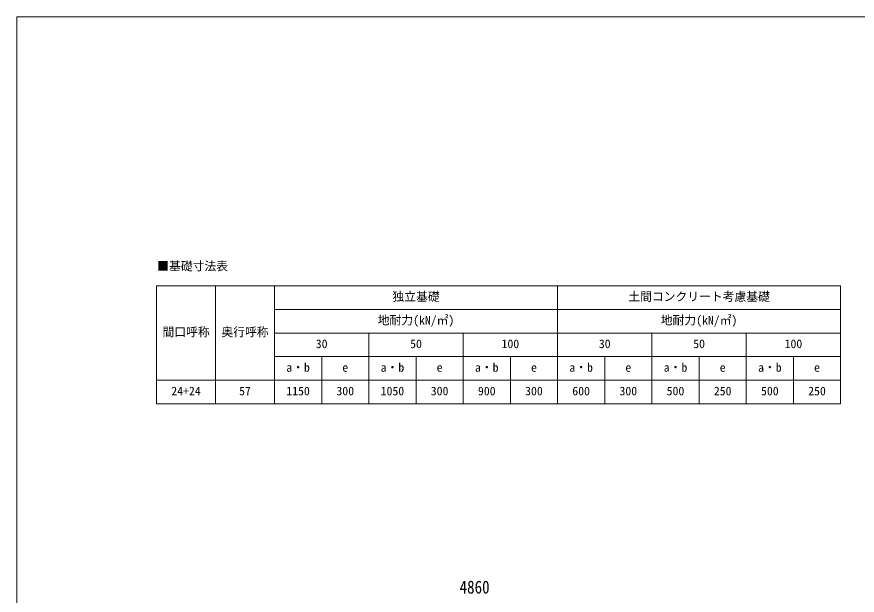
# Model space of a CAD drawing. Units: millimetres at full size, sheet at 1:40; details may follow other scales. Extents: x -11243 to 11243, y -7760 to 7760.
# Drawn here: x -11243 to 158, y -83 to 7760 of the extents above; entities that cross this region are included whole.
import ezdxf
from ezdxf.enums import TextEntityAlignment as Align

# ---------------------------------------------------------------- set-up
doc = ezdxf.new("R2010")
doc.units = ezdxf.units.MM
doc.header["$LTSCALE"] = 40
for name, color, linetype, lineweight in [('0-6_OTH_LINE', 6, 'Continuous', 9), ('0-E_DET2', 7, 'Continuous', 18), ('F-0_240', 7, 'Continuous', 9)]:
    doc.layers.add(name, color=color, linetype=linetype, lineweight=lineweight)
doc.styles.add('ＭＳ ゴシック', font='')
doc.styles.get('ＭＳ ゴシック').set_extended_font_data('MS Gothic')

msp = doc.modelspace()

# ---------------------------------------------------------------- linework, layer by layer
at = {"layer": '0-E_DET2'}
for p, q in [((-9346.63, 4111.98), (-66.63, 4111.98)), ((-9346.63, 4111.98), (-9346.63, 2511.98)), ((-8546.63, 4111.98), (-8546.63, 2511.98)), ((-7746.63, 4111.98), (-7746.63, 2511.98)), ((-3906.63, 4111.98), (-3906.63, 2511.98)), ((-66.63, 4111.98), (-66.63, 2511.98)), ((-7746.63, 3791.98), (-66.63, 3791.98)), ((-7746.63, 3471.98), (-66.63, 3471.98)), ((-6466.63, 3471.98), (-6466.63, 2511.98)), ((-5186.63, 3471.98), (-5186.63, 2511.98)), ((-2626.63, 3471.98), (-2626.63, 2511.98)), ((-1346.63, 3471.98), (-1346.63, 2511.98)), ((-7746.63, 3151.98), (-66.63, 3151.98)), ((-7106.63, 3151.98), (-7106.63, 2511.98)), ((-5826.63, 3151.98), (-5826.63, 2511.98)), ((-4546.63, 3151.98), (-4546.63, 2511.98)), ((-3266.63, 3151.98), (-3266.63, 2511.98)), ((-1986.63, 3151.98), (-1986.63, 2511.98)), ((-706.63, 3151.98), (-706.63, 2511.98)), ((-9346.63, 2831.98), (-66.63, 2831.98)), ((-9346.63, 2511.98), (-66.63, 2511.98))]:
    msp.add_line(p, q, dxfattribs=at)
at = {"layer": 'F-0_240', "color": 5}
for q in [(-11242.74, -7760), (10677.26, 7760)]:
    msp.add_line((-11242.74, 7760), q, dxfattribs=at)

# ---------------------------------------------------------------- texts
at = {"layer": '0-6_OTH_LINE', "color": 7, "style": 'ＭＳ ゴシック', "width": 0.85}
msp.add_text('4860', height=176, dxfattribs=at).set_placement((-5235.7, -113.67), align=Align.BOTTOM_LEFT)
at = {"layer": '0-E_DET2', "style": 'ＭＳ ゴシック'}
for s, p in [('■基礎寸法表', (-9338.01, 4285.52)), ('独立基礎', (-6146.63, 3871.98)), ('土間コンクリート考慮基礎', (-2946.63, 3871.98)), ('地耐力(kN/㎡)', (-6346.63, 3551.98)), ('地耐力(kN/㎡)', (-2506.63, 3551.98)), ('間口呼称', (-9266.63, 3391.98)), ('奥行呼称', (-8466.63, 3391.98)), ('30', (-7186.63, 3231.98)), ('50', (-5906.63, 3231.98)), ('100', (-4666.63, 3231.98)), ('30', (-3346.63, 3231.98)), ('50', (-2066.63, 3231.98)), ('100', (-826.63, 3231.98)), ('a・b', (-7586.63, 2911.98)), ('e', (-6826.63, 2911.98)), ('a・b', (-6306.63, 2911.98)), ('e', (-5546.63, 2911.98)), ('a・b', (-5026.63, 2911.98)), ('e', (-4266.63, 2911.98)), ('a・b', (-3746.63, 2911.98)), ('e', (-2986.63, 2911.98)), ('a・b', (-2466.63, 2911.98)), ('e', (-1706.63, 2911.98)), ('a・b', (-1186.63, 2911.98)), ('e', (-426.63, 2911.98)), ('24+24', (-9146.63, 2591.98)), ('57', (-8226.63, 2591.98)), ('1150', (-7586.63, 2591.98)), ('300', (-6906.63, 2591.98)), ('1050', (-6306.63, 2591.98)), ('300', (-5626.63, 2591.98)), ('900', (-4986.63, 2591.98)), ('300', (-4346.63, 2591.98)), ('600', (-3706.63, 2591.98)), ('300', (-3066.63, 2591.98)), ('500', (-2426.63, 2591.98)), ('250', (-1786.63, 2591.98)), ('500', (-1146.63, 2591.98)), ('250', (-506.63, 2591.98))]:
    msp.add_text(s, height=117.3, dxfattribs=at).set_placement(p, align=Align.BOTTOM_LEFT)

doc.saveas('drawing.dxf')
